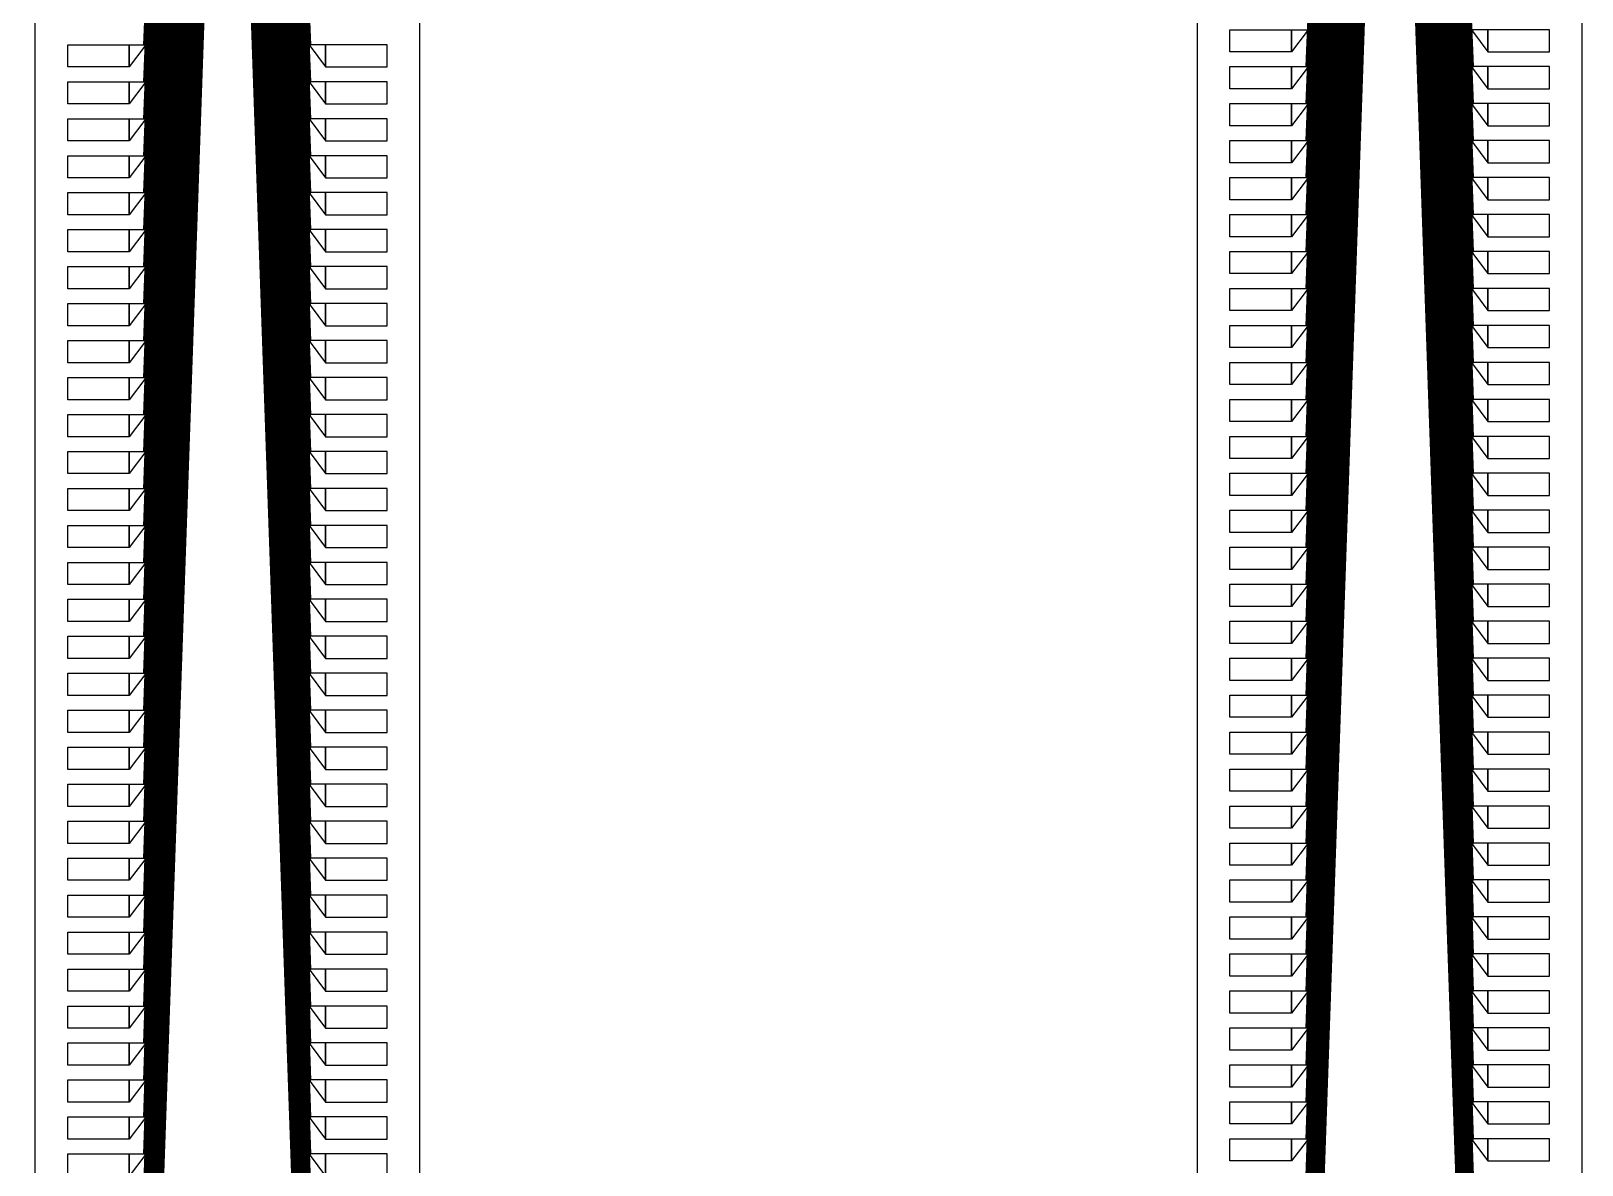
# Model space of a CAD drawing. Header units: inches. Extents: x 106592 to 209533, y 57057 to 74911.
# Drawn here: x 151738 to 156002, y 58702 to 61818 of the extents above; entities that cross this region are included whole.
import ezdxf

# ---------------------------------------------------------------- set-up
doc = ezdxf.new("R2010")
doc.units = ezdxf.units.IN
doc.header["$MEASUREMENT"] = 0
for name, color, linetype in [('metal', 221, 'Continuous'), ('nitride window', 40, 'Continuous'), ('profile', 140, 'Continuous')]:
    doc.layers.add(name, color=color, linetype=linetype)

msp = doc.modelspace()

# ---------------------------------------------------------------- linework, layer by layer
at = {"layer": 'metal'}
for points in [[(155336.8, 63841.8), (155338.4, 63841.8), (155246, 61618.4), (155243.9, 61618.4)], [(155246, 61720), (155243.9, 61720), (155333.6, 63841.8), (155335.2, 63841.8)], [(155340, 63841.8), (155341.6, 63841.8), (155246, 61516.8), (155243.9, 61516.8)], [(155343.2, 63841.8), (155344.8, 63841.8), (155246, 61415.2), (155243.9, 61415.2)], [(155368.8, 63841.8), (155370.4, 63841.8), (155246, 60602.4), (155243.9, 60602.4)], [(155365.6, 63841.8), (155367.2, 63841.8), (155246, 60704), (155243.9, 60704)], [(155346.4, 63841.8), (155348, 63841.8), (155246, 61313.6), (155243.9, 61313.6)], [(155246, 61212), (155243.9, 61212), (155349.6, 63841.8), (155351.2, 63841.8)], [(155246, 61110.4), (155243.9, 61110.4), (155352.8, 63841.8), (155354.4, 63841.8)], [(155356, 63841.8), (155357.6, 63841.8), (155246, 61008.8), (155243.9, 61008.8)], [(155246, 60907.2), (155243.9, 60907.2), (155359.2, 63841.8), (155360.8, 63841.8)], [(155362.4, 63841.8), (155364, 63841.8), (155246, 60805.6), (155243.9, 60805.6)], [(155439.2, 63841.8), (155440.8, 63841.8), (155246, 58367.1), (155243.9, 58367.1)], [(155246, 58468.7), (155243.9, 58468.7), (155436, 63841.8), (155437.6, 63841.8)], [(155432.8, 63841.8), (155434.4, 63841.8), (155246, 58570.3), (155243.9, 58570.3)], [(155246, 58671.9), (155243.9, 58671.9), (155429.6, 63841.8), (155431.2, 63841.8)], [(155246, 58773.5), (155243.9, 58773.5), (155426.4, 63841.8), (155428, 63841.8)], [(155423.2, 63841.8), (155424.8, 63841.8), (155246, 58875.1), (155243.9, 58875.1)], [(155442.4, 63841.8), (155444, 63841.8), (155246, 58265.5), (155243.9, 58265.5)], [(155445.6, 63841.8), (155447.2, 63841.8), (155246, 58163.9), (155243.9, 58163.9)], [(155471.2, 63841.8), (155472.8, 63841.8), (155246, 57351.1), (155243.9, 57351.1)], [(155468, 63841.8), (155469.6, 63841.8), (155246, 57452.7), (155243.9, 57452.7)], [(155448.8, 63841.8), (155450.4, 63841.8), (155246, 58062.3), (155243.9, 58062.3)], [(155246, 57960.7), (155243.9, 57960.7), (155452, 63841.8), (155453.6, 63841.8)], [(155246, 57859.1), (155243.9, 57859.1), (155455.2, 63841.8), (155456.8, 63841.8)], [(155458.4, 63841.8), (155460, 63841.8), (155246, 57757.5), (155243.9, 57757.5)], [(155246, 57655.9), (155243.9, 57655.9), (155461.6, 63841.8), (155463.2, 63841.8)], [(155464.8, 63841.8), (155466.4, 63841.8), (155246, 57554.3), (155243.9, 57554.3)], [(155413.6, 63841.8), (155415.2, 63841.8), (155246, 59179.9), (155243.9, 59179.9)], [(155246, 59281.5), (155243.9, 59281.5), (155410.4, 63841.8), (155412, 63841.8)], [(155407.2, 63841.8), (155408.8, 63841.8), (155246, 59383.2), (155243.9, 59383.2)], [(155246, 59484.8), (155243.9, 59484.8), (155404, 63841.8), (155405.6, 63841.8)], [(155246, 59586.4), (155243.9, 59586.4), (155400.8, 63841.8), (155402.4, 63841.8)], [(155397.6, 63841.8), (155399.2, 63841.8), (155246, 59688), (155243.9, 59688)], [(155416.8, 63841.8), (155418.4, 63841.8), (155246, 59078.3), (155243.9, 59078.3)], [(155420, 63841.8), (155421.6, 63841.8), (155246, 58976.7), (155243.9, 58976.7)], [(155394.4, 63841.8), (155396, 63841.8), (155246, 59789.6), (155243.9, 59789.6)], [(155391.2, 63841.8), (155392.8, 63841.8), (155246, 59891.2), (155243.9, 59891.2)], [(155372, 63841.8), (155373.6, 63841.8), (155246, 60500.8), (155243.9, 60500.8)], [(155246, 60399.2), (155243.9, 60399.2), (155375.2, 63841.8), (155376.8, 63841.8)], [(155246, 60297.6), (155243.9, 60297.6), (155378.4, 63841.8), (155380, 63841.8)], [(155381.6, 63841.8), (155383.2, 63841.8), (155246, 60196), (155243.9, 60196)], [(155246, 60094.4), (155243.9, 60094.4), (155384.8, 63841.8), (155386.4, 63841.8)], [(155388, 63841.8), (155389.6, 63841.8), (155246, 59992.8), (155243.9, 59992.8)], [(155476, 63841.8), (155474.4, 63841.8), (155701.1, 57351.1), (155703.2, 57351.1)], [(155479.2, 63841.8), (155477.6, 63841.8), (155701.1, 57452.7), (155703.2, 57452.7)], [(155482.4, 63841.8), (155480.8, 63841.8), (155701.1, 57554.3), (155703.2, 57554.3)], [(155701.1, 57655.9), (155703.2, 57655.9), (155485.6, 63841.8), (155484, 63841.8)], [(155488.8, 63841.8), (155487.2, 63841.8), (155701.1, 57757.5), (155703.2, 57757.5)], [(155701.1, 57859.1), (155703.2, 57859.1), (155492, 63841.8), (155490.4, 63841.8)], [(155701.1, 57960.7), (155703.2, 57960.7), (155495.2, 63841.8), (155493.6, 63841.8)], [(155498.4, 63841.8), (155496.8, 63841.8), (155701.1, 58062.3), (155703.2, 58062.3)], [(155501.6, 63841.8), (155500, 63841.8), (155701.1, 58163.9), (155703.2, 58163.9)], [(155504.8, 63841.8), (155503.2, 63841.8), (155701.1, 58265.5), (155703.2, 58265.5)], [(155508, 63841.8), (155506.4, 63841.8), (155701.1, 58367.1), (155703.2, 58367.1)], [(155701.1, 58468.7), (155703.2, 58468.7), (155511.2, 63841.8), (155509.6, 63841.8)], [(155514.4, 63841.8), (155512.8, 63841.8), (155701.1, 58570.3), (155703.2, 58570.3)], [(155701.1, 58671.9), (155703.2, 58671.9), (155517.6, 63841.8), (155516, 63841.8)], [(155701.1, 58773.5), (155703.2, 58773.5), (155520.8, 63841.8), (155519.2, 63841.8)], [(155524, 63841.8), (155522.4, 63841.8), (155701.1, 58875.1), (155703.2, 58875.1)], [(155527.2, 63841.8), (155525.6, 63841.8), (155701.1, 58976.7), (155703.2, 58976.7)], [(155530.4, 63841.8), (155528.8, 63841.8), (155701.1, 59078.3), (155703.2, 59078.3)], [(155533.6, 63841.8), (155532, 63841.8), (155701.1, 59179.9), (155703.2, 59179.9)], [(155701.1, 59281.5), (155703.2, 59281.5), (155536.8, 63841.8), (155535.2, 63841.8)], [(155540, 63841.8), (155538.4, 63841.8), (155701.1, 59383.2), (155703.2, 59383.2)], [(155701.1, 59484.8), (155703.2, 59484.8), (155543.2, 63841.8), (155541.6, 63841.8)], [(155701.1, 59586.4), (155703.2, 59586.4), (155546.4, 63841.8), (155544.8, 63841.8)], [(155549.6, 63841.8), (155548, 63841.8), (155701.1, 59688), (155703.2, 59688)], [(155552.8, 63841.8), (155551.2, 63841.8), (155701.1, 59789.6), (155703.2, 59789.6)], [(155556, 63841.8), (155554.4, 63841.8), (155701.1, 59891.2), (155703.2, 59891.2)], [(155559.2, 63841.8), (155557.6, 63841.8), (155701.1, 59992.8), (155703.2, 59992.8)], [(155701.1, 60094.4), (155703.2, 60094.4), (155562.4, 63841.8), (155560.8, 63841.8)], [(155565.6, 63841.8), (155564, 63841.8), (155701.1, 60196), (155703.2, 60196)], [(155701.1, 60297.6), (155703.2, 60297.6), (155568.8, 63841.8), (155567.2, 63841.8)], [(155701.1, 60399.2), (155703.2, 60399.2), (155572, 63841.8), (155570.4, 63841.8)], [(155575.2, 63841.8), (155573.6, 63841.8), (155701.1, 60500.8), (155703.2, 60500.8)], [(155578.4, 63841.8), (155576.8, 63841.8), (155701.1, 60602.4), (155703.2, 60602.4)], [(155581.6, 63841.8), (155580, 63841.8), (155701.1, 60704), (155703.2, 60704)], [(155584.8, 63841.8), (155583.2, 63841.8), (155701.1, 60805.6), (155703.2, 60805.6)], [(155701.1, 60907.2), (155703.2, 60907.2), (155588, 63841.8), (155586.4, 63841.8)], [(155591.2, 63841.8), (155589.6, 63841.8), (155701.1, 61008.8), (155703.2, 61008.8)], [(155701.1, 61110.4), (155703.2, 61110.4), (155594.4, 63841.8), (155592.8, 63841.8)], [(155701.1, 61212), (155703.2, 61212), (155597.6, 63841.8), (155596, 63841.8)], [(155600.8, 63841.8), (155599.2, 63841.8), (155701.1, 61313.6), (155703.2, 61313.6)], [(155604, 63841.8), (155602.4, 63841.8), (155701.1, 61415.2), (155703.2, 61415.2)], [(155607.2, 63841.8), (155605.6, 63841.8), (155701.1, 61516.8), (155703.2, 61516.8)], [(155610.4, 63841.8), (155608.8, 63841.8), (155701.1, 61618.4), (155703.2, 61618.4)], [(155701.1, 61720), (155703.2, 61720), (155613.6, 63841.8), (155612, 63841.8)], [(152141.7, 63698.7), (152143.3, 63698.7), (152050.9, 61475.3), (152048.8, 61475.3)], [(152050.9, 61576.9), (152048.8, 61576.9), (152138.5, 63698.7), (152140.1, 63698.7)], [(152135.3, 63698.7), (152136.9, 63698.7), (152050.9, 61678.5), (152048.8, 61678.5)], [(152050.9, 61780.1), (152048.8, 61780.1), (152132.1, 63698.7), (152133.7, 63698.7)], [(152144.9, 63698.7), (152146.5, 63698.7), (152050.9, 61373.7), (152048.8, 61373.7)], [(152148.1, 63698.7), (152149.7, 63698.7), (152050.9, 61272.1), (152048.8, 61272.1)], [(152173.7, 63698.7), (152175.3, 63698.7), (152050.9, 60459.3), (152048.8, 60459.3)], [(152170.5, 63698.7), (152172.1, 63698.7), (152050.9, 60560.9), (152048.8, 60560.9)], [(152151.3, 63698.7), (152152.9, 63698.7), (152050.9, 61170.5), (152048.8, 61170.5)], [(152050.9, 61068.9), (152048.8, 61068.9), (152154.5, 63698.7), (152156.1, 63698.7)], [(152050.9, 60967.3), (152048.8, 60967.3), (152157.7, 63698.7), (152159.3, 63698.7)], [(152160.9, 63698.7), (152162.5, 63698.7), (152050.9, 60865.7), (152048.8, 60865.7)], [(152050.9, 60764.1), (152048.8, 60764.1), (152164.1, 63698.7), (152165.7, 63698.7)], [(152167.3, 63698.7), (152168.9, 63698.7), (152050.9, 60662.5), (152048.8, 60662.5)], [(152244.1, 63698.7), (152245.7, 63698.7), (152050.9, 58224), (152048.8, 58224)], [(152050.9, 58325.6), (152048.8, 58325.6), (152240.9, 63698.7), (152242.5, 63698.7)], [(152237.7, 63698.7), (152239.3, 63698.7), (152050.9, 58427.2), (152048.8, 58427.2)], [(152050.9, 58528.8), (152048.8, 58528.8), (152234.5, 63698.7), (152236.1, 63698.7)], [(152050.9, 58630.4), (152048.8, 58630.4), (152231.3, 63698.7), (152232.9, 63698.7)], [(152228.1, 63698.7), (152229.7, 63698.7), (152050.9, 58732), (152048.8, 58732)], [(152247.3, 63698.7), (152248.9, 63698.7), (152050.9, 58122.4), (152048.8, 58122.4)], [(152250.5, 63698.7), (152252.1, 63698.7), (152050.9, 58020.8), (152048.8, 58020.8)], [(152276.1, 63698.7), (152277.7, 63698.7), (152050.9, 57207.9), (152048.8, 57207.9)], [(152272.9, 63698.7), (152274.5, 63698.7), (152050.9, 57309.6), (152048.8, 57309.6)], [(152253.7, 63698.7), (152255.3, 63698.7), (152050.9, 57919.2), (152048.8, 57919.2)], [(152050.9, 57817.6), (152048.8, 57817.6), (152256.9, 63698.7), (152258.5, 63698.7)], [(152050.9, 57716), (152048.8, 57716), (152260.1, 63698.7), (152261.7, 63698.7)], [(152263.3, 63698.7), (152264.9, 63698.7), (152050.9, 57614.4), (152048.8, 57614.4)], [(152050.9, 57512.8), (152048.8, 57512.8), (152266.5, 63698.7), (152268.1, 63698.7)], [(152269.7, 63698.7), (152271.3, 63698.7), (152050.9, 57411.2), (152048.8, 57411.2)], [(152218.5, 63698.7), (152220.1, 63698.7), (152050.9, 59036.8), (152048.8, 59036.8)], [(152050.9, 59138.4), (152048.8, 59138.4), (152215.3, 63698.7), (152216.9, 63698.7)], [(152212.1, 63698.7), (152213.7, 63698.7), (152050.9, 59240), (152048.8, 59240)], [(152050.9, 59341.6), (152048.8, 59341.6), (152208.9, 63698.7), (152210.5, 63698.7)], [(152050.9, 59443.2), (152048.8, 59443.2), (152205.7, 63698.7), (152207.3, 63698.7)], [(152202.5, 63698.7), (152204.1, 63698.7), (152050.9, 59544.8), (152048.8, 59544.8)], [(152221.7, 63698.7), (152223.3, 63698.7), (152050.9, 58935.2), (152048.8, 58935.2)], [(152224.9, 63698.7), (152226.5, 63698.7), (152050.9, 58833.6), (152048.8, 58833.6)], [(152199.3, 63698.7), (152200.9, 63698.7), (152050.9, 59646.4), (152048.8, 59646.4)], [(152196.1, 63698.7), (152197.7, 63698.7), (152050.9, 59748), (152048.8, 59748)], [(152176.9, 63698.7), (152178.5, 63698.7), (152050.9, 60357.7), (152048.8, 60357.7)], [(152050.9, 60256.1), (152048.8, 60256.1), (152180.1, 63698.7), (152181.7, 63698.7)], [(152050.9, 60154.5), (152048.8, 60154.5), (152183.3, 63698.7), (152184.9, 63698.7)], [(152186.5, 63698.7), (152188.1, 63698.7), (152050.9, 60052.9), (152048.8, 60052.9)], [(152050.9, 59951.3), (152048.8, 59951.3), (152189.7, 63698.7), (152191.3, 63698.7)], [(152192.9, 63698.7), (152194.5, 63698.7), (152050.9, 59849.7), (152048.8, 59849.7)], [(152280.9, 63698.7), (152279.3, 63698.7), (152506, 57207.9), (152508.1, 57207.9)], [(152284.1, 63698.7), (152282.5, 63698.7), (152506, 57309.6), (152508.1, 57309.6)], [(152287.3, 63698.7), (152285.7, 63698.7), (152506, 57411.2), (152508.1, 57411.2)], [(152506, 57512.8), (152508.1, 57512.8), (152290.5, 63698.7), (152288.9, 63698.7)], [(152293.7, 63698.7), (152292.1, 63698.7), (152506, 57614.4), (152508.1, 57614.4)], [(152506, 57716), (152508.1, 57716), (152296.9, 63698.7), (152295.3, 63698.7)], [(152506, 57817.6), (152508.1, 57817.6), (152300.1, 63698.7), (152298.5, 63698.7)], [(152303.3, 63698.7), (152301.7, 63698.7), (152506, 57919.2), (152508.1, 57919.2)], [(152306.5, 63698.7), (152304.9, 63698.7), (152506, 58020.8), (152508.1, 58020.8)], [(152309.7, 63698.7), (152308.1, 63698.7), (152506, 58122.4), (152508.1, 58122.4)], [(152312.9, 63698.7), (152311.3, 63698.7), (152506, 58224), (152508.1, 58224)], [(152506, 58325.6), (152508.1, 58325.6), (152316.1, 63698.7), (152314.5, 63698.7)], [(152319.3, 63698.7), (152317.7, 63698.7), (152506, 58427.2), (152508.1, 58427.2)], [(152506, 58528.8), (152508.1, 58528.8), (152322.5, 63698.7), (152320.9, 63698.7)], [(152506, 58630.4), (152508.1, 58630.4), (152325.7, 63698.7), (152324.1, 63698.7)], [(152328.9, 63698.7), (152327.3, 63698.7), (152506, 58732), (152508.1, 58732)], [(152332.1, 63698.7), (152330.5, 63698.7), (152506, 58833.6), (152508.1, 58833.6)], [(152335.3, 63698.7), (152333.7, 63698.7), (152506, 58935.2), (152508.1, 58935.2)], [(152338.5, 63698.7), (152336.9, 63698.7), (152506, 59036.8), (152508.1, 59036.8)], [(152506, 59138.4), (152508.1, 59138.4), (152341.7, 63698.7), (152340.1, 63698.7)], [(152344.9, 63698.7), (152343.3, 63698.7), (152506, 59240), (152508.1, 59240)], [(152506, 59341.6), (152508.1, 59341.6), (152348.1, 63698.7), (152346.5, 63698.7)], [(152506, 59443.2), (152508.1, 59443.2), (152351.3, 63698.7), (152349.7, 63698.7)], [(152354.5, 63698.7), (152352.9, 63698.7), (152506, 59544.8), (152508.1, 59544.8)], [(152357.7, 63698.7), (152356.1, 63698.7), (152506, 59646.4), (152508.1, 59646.4)], [(152360.9, 63698.7), (152359.3, 63698.7), (152506, 59748), (152508.1, 59748)], [(152364.1, 63698.7), (152362.5, 63698.7), (152506, 59849.7), (152508.1, 59849.7)], [(152506, 59951.3), (152508.1, 59951.3), (152367.3, 63698.7), (152365.7, 63698.7)], [(152370.5, 63698.7), (152368.9, 63698.7), (152506, 60052.9), (152508.1, 60052.9)], [(152506, 60154.5), (152508.1, 60154.5), (152373.7, 63698.7), (152372.1, 63698.7)], [(152506, 60256.1), (152508.1, 60256.1), (152376.9, 63698.7), (152375.3, 63698.7)], [(152380.1, 63698.7), (152378.5, 63698.7), (152506, 60357.7), (152508.1, 60357.7)], [(152383.3, 63698.7), (152381.7, 63698.7), (152506, 60459.3), (152508.1, 60459.3)], [(152386.5, 63698.7), (152384.9, 63698.7), (152506, 60560.9), (152508.1, 60560.9)], [(152389.7, 63698.7), (152388.1, 63698.7), (152506, 60662.5), (152508.1, 60662.5)], [(152506, 60764.1), (152508.1, 60764.1), (152392.9, 63698.7), (152391.3, 63698.7)], [(152396.1, 63698.7), (152394.5, 63698.7), (152506, 60865.7), (152508.1, 60865.7)], [(152506, 60967.3), (152508.1, 60967.3), (152399.3, 63698.7), (152397.7, 63698.7)], [(152506, 61068.9), (152508.1, 61068.9), (152402.5, 63698.7), (152400.9, 63698.7)], [(152405.7, 63698.7), (152404.1, 63698.7), (152506, 61170.5), (152508.1, 61170.5)], [(152408.9, 63698.7), (152407.3, 63698.7), (152506, 61272.1), (152508.1, 61272.1)], [(152412.1, 63698.7), (152410.5, 63698.7), (152506, 61373.7), (152508.1, 61373.7)], [(152415.3, 63698.7), (152413.7, 63698.7), (152506, 61475.3), (152508.1, 61475.3)], [(152506, 61576.9), (152508.1, 61576.9), (152418.5, 63698.7), (152416.9, 63698.7)], [(152421.7, 63698.7), (152420.1, 63698.7), (152506, 61678.5), (152508.1, 61678.5)], [(152506, 61780.1), (152508.1, 61780.1), (152424.9, 63698.7), (152423.3, 63698.7)], [(155034.3, 61821.6), (155203.7, 61821.6), (155203.7, 61760.7), (155034.3, 61760.7)], [(155203.7, 61760.7), (155203.7, 61821.6), (155246, 61821.6), (155246, 61817.4), (155203.7, 61760.7)], [(155743.4, 61760.7), (155743.4, 61821.6), (155701.1, 61821.6), (155701.1, 61817.4), (155743.4, 61760.7)], [(155912.8, 61821.6), (155743.4, 61821.6), (155743.4, 61760.7), (155912.8, 61760.7)], [(151839.3, 61780.1), (152008.6, 61780.1), (152008.6, 61719.2), (151839.3, 61719.2)], [(152008.6, 61719.2), (152008.6, 61780.1), (152050.9, 61780.1), (152050.9, 61775.9), (152008.6, 61719.2)], [(152548.4, 61719.2), (152548.4, 61780.1), (152506, 61780.1), (152506, 61775.9), (152548.4, 61719.2)], [(152717.7, 61780.1), (152548.4, 61780.1), (152548.4, 61719.2), (152717.7, 61719.2)], [(155034.3, 61720), (155203.7, 61720), (155203.7, 61659.1), (155034.3, 61659.1)], [(155203.7, 61659.1), (155203.7, 61720), (155246, 61720), (155246, 61715.8), (155203.7, 61659.1)], [(155743.4, 61659.1), (155743.4, 61720), (155701.1, 61720), (155701.1, 61715.8), (155743.4, 61659.1)], [(155912.8, 61720), (155743.4, 61720), (155743.4, 61659.1), (155912.8, 61659.1)], [(151839.3, 61678.5), (152008.6, 61678.5), (152008.6, 61617.6), (151839.3, 61617.6)], [(152008.6, 61617.6), (152008.6, 61678.5), (152050.9, 61678.5), (152050.9, 61674.3), (152008.6, 61617.6)], [(152548.4, 61617.6), (152548.4, 61678.5), (152506, 61678.5), (152506, 61674.3), (152548.4, 61617.6)], [(152717.7, 61678.5), (152548.4, 61678.5), (152548.4, 61617.6), (152717.7, 61617.6)], [(155034.3, 61618.4), (155203.7, 61618.4), (155203.7, 61557.5), (155034.3, 61557.5)], [(155203.7, 61557.5), (155203.7, 61618.4), (155246, 61618.4), (155246, 61614.2), (155203.7, 61557.5)], [(155743.4, 61557.5), (155743.4, 61618.4), (155701.1, 61618.4), (155701.1, 61614.2), (155743.4, 61557.5)], [(155912.8, 61618.4), (155743.4, 61618.4), (155743.4, 61557.5), (155912.8, 61557.5)], [(151839.3, 61576.9), (152008.6, 61576.9), (152008.6, 61516), (151839.3, 61516)], [(152008.6, 61516), (152008.6, 61576.9), (152050.9, 61576.9), (152050.9, 61572.7), (152008.6, 61516)], [(152548.4, 61516), (152548.4, 61576.9), (152506, 61576.9), (152506, 61572.7), (152548.4, 61516)], [(152717.7, 61576.9), (152548.4, 61576.9), (152548.4, 61516), (152717.7, 61516)], [(155034.3, 61516.8), (155203.7, 61516.8), (155203.7, 61455.9), (155034.3, 61455.9)], [(155203.7, 61455.9), (155203.7, 61516.8), (155246, 61516.8), (155246, 61512.6), (155203.7, 61455.9)], [(155743.4, 61455.9), (155743.4, 61516.8), (155701.1, 61516.8), (155701.1, 61512.6), (155743.4, 61455.9)], [(155912.8, 61516.8), (155743.4, 61516.8), (155743.4, 61455.9), (155912.8, 61455.9)], [(151839.3, 61475.3), (152008.6, 61475.3), (152008.6, 61414.4), (151839.3, 61414.4)], [(152008.6, 61414.4), (152008.6, 61475.3), (152050.9, 61475.3), (152050.9, 61471.1), (152008.6, 61414.4)], [(152548.4, 61414.4), (152548.4, 61475.3), (152506, 61475.3), (152506, 61471.1), (152548.4, 61414.4)], [(152717.7, 61475.3), (152548.4, 61475.3), (152548.4, 61414.4), (152717.7, 61414.4)], [(155034.3, 61415.2), (155203.7, 61415.2), (155203.7, 61354.3), (155034.3, 61354.3)], [(155203.7, 61354.3), (155203.7, 61415.2), (155246, 61415.2), (155246, 61411), (155203.7, 61354.3)], [(155743.4, 61354.3), (155743.4, 61415.2), (155701.1, 61415.2), (155701.1, 61411), (155743.4, 61354.3)], [(155912.8, 61415.2), (155743.4, 61415.2), (155743.4, 61354.3), (155912.8, 61354.3)], [(151839.3, 61373.7), (152008.6, 61373.7), (152008.6, 61312.8), (151839.3, 61312.8)], [(152008.6, 61312.8), (152008.6, 61373.7), (152050.9, 61373.7), (152050.9, 61369.5), (152008.6, 61312.8)], [(152548.4, 61312.8), (152548.4, 61373.7), (152506, 61373.7), (152506, 61369.5), (152548.4, 61312.8)], [(152717.7, 61373.7), (152548.4, 61373.7), (152548.4, 61312.8), (152717.7, 61312.8)], [(155034.3, 61313.6), (155203.7, 61313.6), (155203.7, 61252.7), (155034.3, 61252.7)], [(155203.7, 61252.7), (155203.7, 61313.6), (155246, 61313.6), (155246, 61309.4), (155203.7, 61252.7)], [(155743.4, 61252.7), (155743.4, 61313.6), (155701.1, 61313.6), (155701.1, 61309.4), (155743.4, 61252.7)], [(155912.8, 61313.6), (155743.4, 61313.6), (155743.4, 61252.7), (155912.8, 61252.7)], [(151839.3, 61272.1), (152008.6, 61272.1), (152008.6, 61211.1), (151839.3, 61211.1)], [(152008.6, 61211.1), (152008.6, 61272.1), (152050.9, 61272.1), (152050.9, 61267.9), (152008.6, 61211.1)], [(152548.4, 61211.1), (152548.4, 61272.1), (152506, 61272.1), (152506, 61267.9), (152548.4, 61211.1)], [(152717.7, 61272.1), (152548.4, 61272.1), (152548.4, 61211.1), (152717.7, 61211.1)], [(155034.3, 61212), (155203.7, 61212), (155203.7, 61151.1), (155034.3, 61151.1)], [(155203.7, 61151.1), (155203.7, 61212), (155246, 61212), (155246, 61207.8), (155203.7, 61151.1)], [(155743.4, 61151.1), (155743.4, 61212), (155701.1, 61212), (155701.1, 61207.8), (155743.4, 61151.1)], [(155912.8, 61212), (155743.4, 61212), (155743.4, 61151.1), (155912.8, 61151.1)], [(151839.3, 61170.5), (152008.6, 61170.5), (152008.6, 61109.5), (151839.3, 61109.5)], [(152008.6, 61109.5), (152008.6, 61170.5), (152050.9, 61170.5), (152050.9, 61166.3), (152008.6, 61109.5)], [(152548.4, 61109.5), (152548.4, 61170.5), (152506, 61170.5), (152506, 61166.3), (152548.4, 61109.5)], [(152717.7, 61170.5), (152548.4, 61170.5), (152548.4, 61109.5), (152717.7, 61109.5)], [(155034.3, 61110.4), (155203.7, 61110.4), (155203.7, 61049.5), (155034.3, 61049.5)], [(155203.7, 61049.5), (155203.7, 61110.4), (155246, 61110.4), (155246, 61106.2), (155203.7, 61049.5)], [(155743.4, 61049.5), (155743.4, 61110.4), (155701.1, 61110.4), (155701.1, 61106.2), (155743.4, 61049.5)], [(155912.8, 61110.4), (155743.4, 61110.4), (155743.4, 61049.5), (155912.8, 61049.5)], [(151839.3, 61068.9), (152008.6, 61068.9), (152008.6, 61007.9), (151839.3, 61007.9)], [(152008.6, 61007.9), (152008.6, 61068.9), (152050.9, 61068.9), (152050.9, 61064.7), (152008.6, 61007.9)], [(152548.4, 61007.9), (152548.4, 61068.9), (152506, 61068.9), (152506, 61064.7), (152548.4, 61007.9)], [(152717.7, 61068.9), (152548.4, 61068.9), (152548.4, 61007.9), (152717.7, 61007.9)], [(155034.3, 61008.8), (155203.7, 61008.8), (155203.7, 60947.9), (155034.3, 60947.9)], [(155203.7, 60947.9), (155203.7, 61008.8), (155246, 61008.8), (155246, 61004.6), (155203.7, 60947.9)], [(155743.4, 60947.9), (155743.4, 61008.8), (155701.1, 61008.8), (155701.1, 61004.6), (155743.4, 60947.9)], [(155912.8, 61008.8), (155743.4, 61008.8), (155743.4, 60947.9), (155912.8, 60947.9)], [(151839.3, 60967.3), (152008.6, 60967.3), (152008.6, 60906.3), (151839.3, 60906.3)], [(152008.6, 60906.3), (152008.6, 60967.3), (152050.9, 60967.3), (152050.9, 60963.1), (152008.6, 60906.3)], [(152548.4, 60906.3), (152548.4, 60967.3), (152506, 60967.3), (152506, 60963.1), (152548.4, 60906.3)], [(152717.7, 60967.3), (152548.4, 60967.3), (152548.4, 60906.3), (152717.7, 60906.3)], [(155034.3, 60907.2), (155203.7, 60907.2), (155203.7, 60846.2), (155034.3, 60846.2)], [(155203.7, 60846.2), (155203.7, 60907.2), (155246, 60907.2), (155246, 60903), (155203.7, 60846.2)], [(155743.4, 60846.2), (155743.4, 60907.2), (155701.1, 60907.2), (155701.1, 60903), (155743.4, 60846.2)], [(155912.8, 60907.2), (155743.4, 60907.2), (155743.4, 60846.2), (155912.8, 60846.2)], [(151839.3, 60865.7), (152008.6, 60865.7), (152008.6, 60804.7), (151839.3, 60804.7)], [(152008.6, 60804.7), (152008.6, 60865.7), (152050.9, 60865.7), (152050.9, 60861.5), (152008.6, 60804.7)], [(152548.4, 60804.7), (152548.4, 60865.7), (152506, 60865.7), (152506, 60861.5), (152548.4, 60804.7)], [(152717.7, 60865.7), (152548.4, 60865.7), (152548.4, 60804.7), (152717.7, 60804.7)], [(155034.3, 60805.6), (155203.7, 60805.6), (155203.7, 60744.6), (155034.3, 60744.6)], [(155203.7, 60744.6), (155203.7, 60805.6), (155246, 60805.6), (155246, 60801.4), (155203.7, 60744.6)], [(155743.4, 60744.6), (155743.4, 60805.6), (155701.1, 60805.6), (155701.1, 60801.4), (155743.4, 60744.6)], [(155912.8, 60805.6), (155743.4, 60805.6), (155743.4, 60744.6), (155912.8, 60744.6)], [(151839.3, 60764.1), (152008.6, 60764.1), (152008.6, 60703.1), (151839.3, 60703.1)], [(152008.6, 60703.1), (152008.6, 60764.1), (152050.9, 60764.1), (152050.9, 60759.9), (152008.6, 60703.1)], [(152548.4, 60703.1), (152548.4, 60764.1), (152506, 60764.1), (152506, 60759.9), (152548.4, 60703.1)], [(152717.7, 60764.1), (152548.4, 60764.1), (152548.4, 60703.1), (152717.7, 60703.1)], [(155034.3, 60704), (155203.7, 60704), (155203.7, 60643), (155034.3, 60643)], [(155203.7, 60643), (155203.7, 60704), (155246, 60704), (155246, 60699.8), (155203.7, 60643)], [(155743.4, 60643), (155743.4, 60704), (155701.1, 60704), (155701.1, 60699.8), (155743.4, 60643)], [(155912.8, 60704), (155743.4, 60704), (155743.4, 60643), (155912.8, 60643)], [(151839.3, 60662.5), (152008.6, 60662.5), (152008.6, 60601.5), (151839.3, 60601.5)], [(152008.6, 60601.5), (152008.6, 60662.5), (152050.9, 60662.5), (152050.9, 60658.3), (152008.6, 60601.5)], [(152548.4, 60601.5), (152548.4, 60662.5), (152506, 60662.5), (152506, 60658.3), (152548.4, 60601.5)], [(152717.7, 60662.5), (152548.4, 60662.5), (152548.4, 60601.5), (152717.7, 60601.5)], [(155034.3, 60602.4), (155203.7, 60602.4), (155203.7, 60541.4), (155034.3, 60541.4)], [(155203.7, 60541.4), (155203.7, 60602.4), (155246, 60602.4), (155246, 60598.2), (155203.7, 60541.4)], [(155743.4, 60541.4), (155743.4, 60602.4), (155701.1, 60602.4), (155701.1, 60598.2), (155743.4, 60541.4)], [(155912.8, 60602.4), (155743.4, 60602.4), (155743.4, 60541.4), (155912.8, 60541.4)], [(151839.3, 60560.9), (152008.6, 60560.9), (152008.6, 60499.9), (151839.3, 60499.9)], [(152008.6, 60499.9), (152008.6, 60560.9), (152050.9, 60560.9), (152050.9, 60556.6), (152008.6, 60499.9)], [(152548.4, 60499.9), (152548.4, 60560.9), (152506, 60560.9), (152506, 60556.6), (152548.4, 60499.9)], [(152717.7, 60560.9), (152548.4, 60560.9), (152548.4, 60499.9), (152717.7, 60499.9)], [(155034.3, 60500.8), (155203.7, 60500.8), (155203.7, 60439.8), (155034.3, 60439.8)], [(155203.7, 60439.8), (155203.7, 60500.8), (155246, 60500.8), (155246, 60496.6), (155203.7, 60439.8)], [(155743.4, 60439.8), (155743.4, 60500.8), (155701.1, 60500.8), (155701.1, 60496.6), (155743.4, 60439.8)], [(155912.8, 60500.8), (155743.4, 60500.8), (155743.4, 60439.8), (155912.8, 60439.8)], [(151839.3, 60459.3), (152008.6, 60459.3), (152008.6, 60398.3), (151839.3, 60398.3)], [(152008.6, 60398.3), (152008.6, 60459.3), (152050.9, 60459.3), (152050.9, 60455), (152008.6, 60398.3)], [(152548.4, 60398.3), (152548.4, 60459.3), (152506, 60459.3), (152506, 60455), (152548.4, 60398.3)], [(152717.7, 60459.3), (152548.4, 60459.3), (152548.4, 60398.3), (152717.7, 60398.3)], [(155034.3, 60399.2), (155203.7, 60399.2), (155203.7, 60338.2), (155034.3, 60338.2)], [(155203.7, 60338.2), (155203.7, 60399.2), (155246, 60399.2), (155246, 60395), (155203.7, 60338.2)], [(155743.4, 60338.2), (155743.4, 60399.2), (155701.1, 60399.2), (155701.1, 60395), (155743.4, 60338.2)], [(155912.8, 60399.2), (155743.4, 60399.2), (155743.4, 60338.2), (155912.8, 60338.2)], [(151839.3, 60357.7), (152008.6, 60357.7), (152008.6, 60296.7), (151839.3, 60296.7)], [(152008.6, 60296.7), (152008.6, 60357.7), (152050.9, 60357.7), (152050.9, 60353.4), (152008.6, 60296.7)], [(152548.4, 60296.7), (152548.4, 60357.7), (152506, 60357.7), (152506, 60353.4), (152548.4, 60296.7)], [(152717.7, 60357.7), (152548.4, 60357.7), (152548.4, 60296.7), (152717.7, 60296.7)], [(155034.3, 60297.6), (155203.7, 60297.6), (155203.7, 60236.6), (155034.3, 60236.6)], [(155203.7, 60236.6), (155203.7, 60297.6), (155246, 60297.6), (155246, 60293.4), (155203.7, 60236.6)], [(155743.4, 60236.6), (155743.4, 60297.6), (155701.1, 60297.6), (155701.1, 60293.4), (155743.4, 60236.6)], [(155912.8, 60297.6), (155743.4, 60297.6), (155743.4, 60236.6), (155912.8, 60236.6)], [(151839.3, 60256.1), (152008.6, 60256.1), (152008.6, 60195.1), (151839.3, 60195.1)], [(152008.6, 60195.1), (152008.6, 60256.1), (152050.9, 60256.1), (152050.9, 60251.8), (152008.6, 60195.1)], [(152548.4, 60195.1), (152548.4, 60256.1), (152506, 60256.1), (152506, 60251.8), (152548.4, 60195.1)], [(152717.7, 60256.1), (152548.4, 60256.1), (152548.4, 60195.1), (152717.7, 60195.1)], [(155034.3, 60196), (155203.7, 60196), (155203.7, 60135), (155034.3, 60135)], [(155203.7, 60135), (155203.7, 60196), (155246, 60196), (155246, 60191.7), (155203.7, 60135)], [(155743.4, 60135), (155743.4, 60196), (155701.1, 60196), (155701.1, 60191.7), (155743.4, 60135)], [(155912.8, 60196), (155743.4, 60196), (155743.4, 60135), (155912.8, 60135)], [(151839.3, 60154.5), (152008.6, 60154.5), (152008.6, 60093.5), (151839.3, 60093.5)], [(152008.6, 60093.5), (152008.6, 60154.5), (152050.9, 60154.5), (152050.9, 60150.2), (152008.6, 60093.5)], [(152548.4, 60093.5), (152548.4, 60154.5), (152506, 60154.5), (152506, 60150.2), (152548.4, 60093.5)], [(152717.7, 60154.5), (152548.4, 60154.5), (152548.4, 60093.5), (152717.7, 60093.5)], [(155034.3, 60094.4), (155203.7, 60094.4), (155203.7, 60033.4), (155034.3, 60033.4)], [(155203.7, 60033.4), (155203.7, 60094.4), (155246, 60094.4), (155246, 60090.1), (155203.7, 60033.4)], [(155743.4, 60033.4), (155743.4, 60094.4), (155701.1, 60094.4), (155701.1, 60090.1), (155743.4, 60033.4)], [(155912.8, 60094.4), (155743.4, 60094.4), (155743.4, 60033.4), (155912.8, 60033.4)], [(151839.3, 60052.9), (152008.6, 60052.9), (152008.6, 59991.9), (151839.3, 59991.9)], [(152008.6, 59991.9), (152008.6, 60052.9), (152050.9, 60052.9), (152050.9, 60048.6), (152008.6, 59991.9)], [(152548.4, 59991.9), (152548.4, 60052.9), (152506, 60052.9), (152506, 60048.6), (152548.4, 59991.9)], [(152717.7, 60052.9), (152548.4, 60052.9), (152548.4, 59991.9), (152717.7, 59991.9)], [(155034.3, 59992.8), (155203.7, 59992.8), (155203.7, 59931.8), (155034.3, 59931.8)], [(155203.7, 59931.8), (155203.7, 59992.8), (155246, 59992.8), (155246, 59988.5), (155203.7, 59931.8)], [(155743.4, 59931.8), (155743.4, 59992.8), (155701.1, 59992.8), (155701.1, 59988.5), (155743.4, 59931.8)], [(155912.8, 59992.8), (155743.4, 59992.8), (155743.4, 59931.8), (155912.8, 59931.8)], [(151839.3, 59951.3), (152008.6, 59951.3), (152008.6, 59890.3), (151839.3, 59890.3)], [(152008.6, 59890.3), (152008.6, 59951.3), (152050.9, 59951.3), (152050.9, 59947), (152008.6, 59890.3)], [(152548.4, 59890.3), (152548.4, 59951.3), (152506, 59951.3), (152506, 59947), (152548.4, 59890.3)], [(152717.7, 59951.3), (152548.4, 59951.3), (152548.4, 59890.3), (152717.7, 59890.3)], [(155034.3, 59891.2), (155203.7, 59891.2), (155203.7, 59830.2), (155034.3, 59830.2)], [(155203.7, 59830.2), (155203.7, 59891.2), (155246, 59891.2), (155246, 59886.9), (155203.7, 59830.2)], [(155743.4, 59830.2), (155743.4, 59891.2), (155701.1, 59891.2), (155701.1, 59886.9), (155743.4, 59830.2)], [(155912.8, 59891.2), (155743.4, 59891.2), (155743.4, 59830.2), (155912.8, 59830.2)], [(151839.3, 59849.7), (152008.6, 59849.7), (152008.6, 59788.7), (151839.3, 59788.7)], [(152008.6, 59788.7), (152008.6, 59849.7), (152050.9, 59849.7), (152050.9, 59845.4), (152008.6, 59788.7)], [(152548.4, 59788.7), (152548.4, 59849.7), (152506, 59849.7), (152506, 59845.4), (152548.4, 59788.7)], [(152717.7, 59849.7), (152548.4, 59849.7), (152548.4, 59788.7), (152717.7, 59788.7)], [(155034.3, 59789.6), (155203.7, 59789.6), (155203.7, 59728.6), (155034.3, 59728.6)], [(155203.7, 59728.6), (155203.7, 59789.6), (155246, 59789.6), (155246, 59785.3), (155203.7, 59728.6)], [(155743.4, 59728.6), (155743.4, 59789.6), (155701.1, 59789.6), (155701.1, 59785.3), (155743.4, 59728.6)], [(155912.8, 59789.6), (155743.4, 59789.6), (155743.4, 59728.6), (155912.8, 59728.6)], [(151839.3, 59748), (152008.6, 59748), (152008.6, 59687.1), (151839.3, 59687.1)], [(152008.6, 59687.1), (152008.6, 59748), (152050.9, 59748), (152050.9, 59743.8), (152008.6, 59687.1)], [(152548.4, 59687.1), (152548.4, 59748), (152506, 59748), (152506, 59743.8), (152548.4, 59687.1)], [(152717.7, 59748), (152548.4, 59748), (152548.4, 59687.1), (152717.7, 59687.1)], [(155034.3, 59688), (155203.7, 59688), (155203.7, 59627), (155034.3, 59627)], [(155203.7, 59627), (155203.7, 59688), (155246, 59688), (155246, 59683.7), (155203.7, 59627)], [(155743.4, 59627), (155743.4, 59688), (155701.1, 59688), (155701.1, 59683.7), (155743.4, 59627)], [(155912.8, 59688), (155743.4, 59688), (155743.4, 59627), (155912.8, 59627)], [(151839.3, 59646.4), (152008.6, 59646.4), (152008.6, 59585.5), (151839.3, 59585.5)], [(152008.6, 59585.5), (152008.6, 59646.4), (152050.9, 59646.4), (152050.9, 59642.2), (152008.6, 59585.5)], [(152548.4, 59585.5), (152548.4, 59646.4), (152506, 59646.4), (152506, 59642.2), (152548.4, 59585.5)], [(152717.7, 59646.4), (152548.4, 59646.4), (152548.4, 59585.5), (152717.7, 59585.5)], [(155034.3, 59586.4), (155203.7, 59586.4), (155203.7, 59525.4), (155034.3, 59525.4)], [(155203.7, 59525.4), (155203.7, 59586.4), (155246, 59586.4), (155246, 59582.1), (155203.7, 59525.4)], [(155743.4, 59525.4), (155743.4, 59586.4), (155701.1, 59586.4), (155701.1, 59582.1), (155743.4, 59525.4)], [(155912.8, 59586.4), (155743.4, 59586.4), (155743.4, 59525.4), (155912.8, 59525.4)], [(151839.3, 59544.8), (152008.6, 59544.8), (152008.6, 59483.9), (151839.3, 59483.9)], [(152008.6, 59483.9), (152008.6, 59544.8), (152050.9, 59544.8), (152050.9, 59540.6), (152008.6, 59483.9)], [(152548.4, 59483.9), (152548.4, 59544.8), (152506, 59544.8), (152506, 59540.6), (152548.4, 59483.9)], [(152717.7, 59544.8), (152548.4, 59544.8), (152548.4, 59483.9), (152717.7, 59483.9)], [(155034.3, 59484.8), (155203.7, 59484.8), (155203.7, 59423.8), (155034.3, 59423.8)], [(155203.7, 59423.8), (155203.7, 59484.8), (155246, 59484.8), (155246, 59480.5), (155203.7, 59423.8)], [(155743.4, 59423.8), (155743.4, 59484.8), (155701.1, 59484.8), (155701.1, 59480.5), (155743.4, 59423.8)], [(155912.8, 59484.8), (155743.4, 59484.8), (155743.4, 59423.8), (155912.8, 59423.8)], [(151839.3, 59443.2), (152008.6, 59443.2), (152008.6, 59382.3), (151839.3, 59382.3)], [(152008.6, 59382.3), (152008.6, 59443.2), (152050.9, 59443.2), (152050.9, 59439), (152008.6, 59382.3)], [(152548.4, 59382.3), (152548.4, 59443.2), (152506, 59443.2), (152506, 59439), (152548.4, 59382.3)], [(152717.7, 59443.2), (152548.4, 59443.2), (152548.4, 59382.3), (152717.7, 59382.3)], [(155034.3, 59383.2), (155203.7, 59383.2), (155203.7, 59322.2), (155034.3, 59322.2)], [(155203.7, 59322.2), (155203.7, 59383.2), (155246, 59383.2), (155246, 59378.9), (155203.7, 59322.2)], [(155743.4, 59322.2), (155743.4, 59383.2), (155701.1, 59383.2), (155701.1, 59378.9), (155743.4, 59322.2)], [(155912.8, 59383.2), (155743.4, 59383.2), (155743.4, 59322.2), (155912.8, 59322.2)], [(151839.3, 59341.6), (152008.6, 59341.6), (152008.6, 59280.7), (151839.3, 59280.7)], [(152008.6, 59280.7), (152008.6, 59341.6), (152050.9, 59341.6), (152050.9, 59337.4), (152008.6, 59280.7)], [(152548.4, 59280.7), (152548.4, 59341.6), (152506, 59341.6), (152506, 59337.4), (152548.4, 59280.7)], [(152717.7, 59341.6), (152548.4, 59341.6), (152548.4, 59280.7), (152717.7, 59280.7)], [(155034.3, 59281.5), (155203.7, 59281.5), (155203.7, 59220.6), (155034.3, 59220.6)], [(155203.7, 59220.6), (155203.7, 59281.5), (155246, 59281.5), (155246, 59277.3), (155203.7, 59220.6)], [(155743.4, 59220.6), (155743.4, 59281.5), (155701.1, 59281.5), (155701.1, 59277.3), (155743.4, 59220.6)], [(155912.8, 59281.5), (155743.4, 59281.5), (155743.4, 59220.6), (155912.8, 59220.6)], [(151839.3, 59240), (152008.6, 59240), (152008.6, 59179.1), (151839.3, 59179.1)], [(152008.6, 59179.1), (152008.6, 59240), (152050.9, 59240), (152050.9, 59235.8), (152008.6, 59179.1)], [(152548.4, 59179.1), (152548.4, 59240), (152506, 59240), (152506, 59235.8), (152548.4, 59179.1)], [(152717.7, 59240), (152548.4, 59240), (152548.4, 59179.1), (152717.7, 59179.1)], [(155034.3, 59179.9), (155203.7, 59179.9), (155203.7, 59119), (155034.3, 59119)], [(155203.7, 59119), (155203.7, 59179.9), (155246, 59179.9), (155246, 59175.7), (155203.7, 59119)], [(155743.4, 59119), (155743.4, 59179.9), (155701.1, 59179.9), (155701.1, 59175.7), (155743.4, 59119)], [(155912.8, 59179.9), (155743.4, 59179.9), (155743.4, 59119), (155912.8, 59119)], [(151839.3, 59138.4), (152008.6, 59138.4), (152008.6, 59077.5), (151839.3, 59077.5)], [(152008.6, 59077.5), (152008.6, 59138.4), (152050.9, 59138.4), (152050.9, 59134.2), (152008.6, 59077.5)], [(152548.4, 59077.5), (152548.4, 59138.4), (152506, 59138.4), (152506, 59134.2), (152548.4, 59077.5)], [(152717.7, 59138.4), (152548.4, 59138.4), (152548.4, 59077.5), (152717.7, 59077.5)], [(155034.3, 59078.3), (155203.7, 59078.3), (155203.7, 59017.4), (155034.3, 59017.4)], [(155203.7, 59017.4), (155203.7, 59078.3), (155246, 59078.3), (155246, 59074.1), (155203.7, 59017.4)], [(155743.4, 59017.4), (155743.4, 59078.3), (155701.1, 59078.3), (155701.1, 59074.1), (155743.4, 59017.4)], [(155912.8, 59078.3), (155743.4, 59078.3), (155743.4, 59017.4), (155912.8, 59017.4)], [(151839.3, 59036.8), (152008.6, 59036.8), (152008.6, 58975.9), (151839.3, 58975.9)], [(152008.6, 58975.9), (152008.6, 59036.8), (152050.9, 59036.8), (152050.9, 59032.6), (152008.6, 58975.9)], [(152548.4, 58975.9), (152548.4, 59036.8), (152506, 59036.8), (152506, 59032.6), (152548.4, 58975.9)], [(152717.7, 59036.8), (152548.4, 59036.8), (152548.4, 58975.9), (152717.7, 58975.9)], [(155034.3, 58976.7), (155203.7, 58976.7), (155203.7, 58915.8), (155034.3, 58915.8)], [(155203.7, 58915.8), (155203.7, 58976.7), (155246, 58976.7), (155246, 58972.5), (155203.7, 58915.8)], [(155743.4, 58915.8), (155743.4, 58976.7), (155701.1, 58976.7), (155701.1, 58972.5), (155743.4, 58915.8)], [(155912.8, 58976.7), (155743.4, 58976.7), (155743.4, 58915.8), (155912.8, 58915.8)], [(151839.3, 58935.2), (152008.6, 58935.2), (152008.6, 58874.3), (151839.3, 58874.3)], [(152008.6, 58874.3), (152008.6, 58935.2), (152050.9, 58935.2), (152050.9, 58931), (152008.6, 58874.3)], [(152548.4, 58874.3), (152548.4, 58935.2), (152506, 58935.2), (152506, 58931), (152548.4, 58874.3)], [(152717.7, 58935.2), (152548.4, 58935.2), (152548.4, 58874.3), (152717.7, 58874.3)], [(155034.3, 58875.1), (155203.7, 58875.1), (155203.7, 58814.2), (155034.3, 58814.2)], [(155203.7, 58814.2), (155203.7, 58875.1), (155246, 58875.1), (155246, 58870.9), (155203.7, 58814.2)], [(155743.4, 58814.2), (155743.4, 58875.1), (155701.1, 58875.1), (155701.1, 58870.9), (155743.4, 58814.2)], [(155912.8, 58875.1), (155743.4, 58875.1), (155743.4, 58814.2), (155912.8, 58814.2)], [(151839.3, 58833.6), (152008.6, 58833.6), (152008.6, 58772.7), (151839.3, 58772.7)], [(152008.6, 58772.7), (152008.6, 58833.6), (152050.9, 58833.6), (152050.9, 58829.4), (152008.6, 58772.7)], [(152548.4, 58772.7), (152548.4, 58833.6), (152506, 58833.6), (152506, 58829.4), (152548.4, 58772.7)], [(152717.7, 58833.6), (152548.4, 58833.6), (152548.4, 58772.7), (152717.7, 58772.7)], [(155034.3, 58773.5), (155203.7, 58773.5), (155203.7, 58712.6), (155034.3, 58712.6)], [(155203.7, 58712.6), (155203.7, 58773.5), (155246, 58773.5), (155246, 58769.3), (155203.7, 58712.6)], [(155743.4, 58712.6), (155743.4, 58773.5), (155701.1, 58773.5), (155701.1, 58769.3), (155743.4, 58712.6)], [(155912.8, 58773.5), (155743.4, 58773.5), (155743.4, 58712.6), (155912.8, 58712.6)], [(151839.3, 58732), (152008.6, 58732), (152008.6, 58671), (151839.3, 58671)], [(152008.6, 58671), (152008.6, 58732), (152050.9, 58732), (152050.9, 58727.8), (152008.6, 58671)], [(152548.4, 58671), (152548.4, 58732), (152506, 58732), (152506, 58727.8), (152548.4, 58671)], [(152717.7, 58732), (152548.4, 58732), (152548.4, 58671), (152717.7, 58671)]]:
    msp.add_lwpolyline(points, close=True, dxfattribs=at)
at = {"layer": 'nitride window'}
for points in [[(155034.3, 61821.6), (155203.7, 61821.6), (155203.7, 61760.7), (155034.3, 61760.7)], [(155912.8, 61821.6), (155743.4, 61821.6), (155743.4, 61760.7), (155912.8, 61760.7)], [(151839.3, 61780.1), (152008.6, 61780.1), (152008.6, 61719.2), (151839.3, 61719.2)], [(152717.7, 61780.1), (152548.4, 61780.1), (152548.4, 61719.2), (152717.7, 61719.2)], [(155034.3, 61720), (155203.7, 61720), (155203.7, 61659.1), (155034.3, 61659.1)], [(155912.8, 61720), (155743.4, 61720), (155743.4, 61659.1), (155912.8, 61659.1)], [(151839.3, 61678.5), (152008.6, 61678.5), (152008.6, 61617.6), (151839.3, 61617.6)], [(152717.7, 61678.5), (152548.4, 61678.5), (152548.4, 61617.6), (152717.7, 61617.6)], [(155034.3, 61618.4), (155203.7, 61618.4), (155203.7, 61557.5), (155034.3, 61557.5)], [(155912.8, 61618.4), (155743.4, 61618.4), (155743.4, 61557.5), (155912.8, 61557.5)], [(151839.3, 61576.9), (152008.6, 61576.9), (152008.6, 61516), (151839.3, 61516)], [(152717.7, 61576.9), (152548.4, 61576.9), (152548.4, 61516), (152717.7, 61516)], [(155034.3, 61516.8), (155203.7, 61516.8), (155203.7, 61455.9), (155034.3, 61455.9)], [(155912.8, 61516.8), (155743.4, 61516.8), (155743.4, 61455.9), (155912.8, 61455.9)], [(151839.3, 61475.3), (152008.6, 61475.3), (152008.6, 61414.4), (151839.3, 61414.4)], [(152717.7, 61475.3), (152548.4, 61475.3), (152548.4, 61414.4), (152717.7, 61414.4)], [(155034.3, 61415.2), (155203.7, 61415.2), (155203.7, 61354.3), (155034.3, 61354.3)], [(155912.8, 61415.2), (155743.4, 61415.2), (155743.4, 61354.3), (155912.8, 61354.3)], [(151839.3, 61373.7), (152008.6, 61373.7), (152008.6, 61312.8), (151839.3, 61312.8)], [(152717.7, 61373.7), (152548.4, 61373.7), (152548.4, 61312.8), (152717.7, 61312.8)], [(155034.3, 61313.6), (155203.7, 61313.6), (155203.7, 61252.7), (155034.3, 61252.7)], [(155912.8, 61313.6), (155743.4, 61313.6), (155743.4, 61252.7), (155912.8, 61252.7)], [(151839.3, 61272.1), (152008.6, 61272.1), (152008.6, 61211.1), (151839.3, 61211.1)], [(152717.7, 61272.1), (152548.4, 61272.1), (152548.4, 61211.1), (152717.7, 61211.1)], [(155034.3, 61212), (155203.7, 61212), (155203.7, 61151.1), (155034.3, 61151.1)], [(155912.8, 61212), (155743.4, 61212), (155743.4, 61151.1), (155912.8, 61151.1)], [(151839.3, 61170.5), (152008.6, 61170.5), (152008.6, 61109.5), (151839.3, 61109.5)], [(152717.7, 61170.5), (152548.4, 61170.5), (152548.4, 61109.5), (152717.7, 61109.5)], [(155034.3, 61110.4), (155203.7, 61110.4), (155203.7, 61049.5), (155034.3, 61049.5)], [(155912.8, 61110.4), (155743.4, 61110.4), (155743.4, 61049.5), (155912.8, 61049.5)], [(151839.3, 61068.9), (152008.6, 61068.9), (152008.6, 61007.9), (151839.3, 61007.9)], [(152717.7, 61068.9), (152548.4, 61068.9), (152548.4, 61007.9), (152717.7, 61007.9)], [(155034.3, 61008.8), (155203.7, 61008.8), (155203.7, 60947.9), (155034.3, 60947.9)], [(155912.8, 61008.8), (155743.4, 61008.8), (155743.4, 60947.9), (155912.8, 60947.9)], [(151839.3, 60967.3), (152008.6, 60967.3), (152008.6, 60906.3), (151839.3, 60906.3)], [(152717.7, 60967.3), (152548.4, 60967.3), (152548.4, 60906.3), (152717.7, 60906.3)], [(155034.3, 60907.2), (155203.7, 60907.2), (155203.7, 60846.2), (155034.3, 60846.2)], [(155912.8, 60907.2), (155743.4, 60907.2), (155743.4, 60846.2), (155912.8, 60846.2)], [(151839.3, 60865.7), (152008.6, 60865.7), (152008.6, 60804.7), (151839.3, 60804.7)], [(152717.7, 60865.7), (152548.4, 60865.7), (152548.4, 60804.7), (152717.7, 60804.7)], [(155034.3, 60805.6), (155203.7, 60805.6), (155203.7, 60744.6), (155034.3, 60744.6)], [(155912.8, 60805.6), (155743.4, 60805.6), (155743.4, 60744.6), (155912.8, 60744.6)], [(151839.3, 60764.1), (152008.6, 60764.1), (152008.6, 60703.1), (151839.3, 60703.1)], [(152717.7, 60764.1), (152548.4, 60764.1), (152548.4, 60703.1), (152717.7, 60703.1)], [(155034.3, 60704), (155203.7, 60704), (155203.7, 60643), (155034.3, 60643)], [(155912.8, 60704), (155743.4, 60704), (155743.4, 60643), (155912.8, 60643)], [(151839.3, 60662.5), (152008.6, 60662.5), (152008.6, 60601.5), (151839.3, 60601.5)], [(152717.7, 60662.5), (152548.4, 60662.5), (152548.4, 60601.5), (152717.7, 60601.5)], [(155034.3, 60602.4), (155203.7, 60602.4), (155203.7, 60541.4), (155034.3, 60541.4)], [(155912.8, 60602.4), (155743.4, 60602.4), (155743.4, 60541.4), (155912.8, 60541.4)], [(151839.3, 60560.9), (152008.6, 60560.9), (152008.6, 60499.9), (151839.3, 60499.9)], [(152717.7, 60560.9), (152548.4, 60560.9), (152548.4, 60499.9), (152717.7, 60499.9)], [(155034.3, 60500.8), (155203.7, 60500.8), (155203.7, 60439.8), (155034.3, 60439.8)], [(155912.8, 60500.8), (155743.4, 60500.8), (155743.4, 60439.8), (155912.8, 60439.8)], [(151839.3, 60459.3), (152008.6, 60459.3), (152008.6, 60398.3), (151839.3, 60398.3)], [(152717.7, 60459.3), (152548.4, 60459.3), (152548.4, 60398.3), (152717.7, 60398.3)], [(155034.3, 60399.2), (155203.7, 60399.2), (155203.7, 60338.2), (155034.3, 60338.2)], [(155912.8, 60399.2), (155743.4, 60399.2), (155743.4, 60338.2), (155912.8, 60338.2)], [(151839.3, 60357.7), (152008.6, 60357.7), (152008.6, 60296.7), (151839.3, 60296.7)], [(152717.7, 60357.7), (152548.4, 60357.7), (152548.4, 60296.7), (152717.7, 60296.7)], [(155034.3, 60297.6), (155203.7, 60297.6), (155203.7, 60236.6), (155034.3, 60236.6)], [(155912.8, 60297.6), (155743.4, 60297.6), (155743.4, 60236.6), (155912.8, 60236.6)], [(151839.3, 60256.1), (152008.6, 60256.1), (152008.6, 60195.1), (151839.3, 60195.1)], [(152717.7, 60256.1), (152548.4, 60256.1), (152548.4, 60195.1), (152717.7, 60195.1)], [(155034.3, 60196), (155203.7, 60196), (155203.7, 60135), (155034.3, 60135)], [(155912.8, 60196), (155743.4, 60196), (155743.4, 60135), (155912.8, 60135)], [(151839.3, 60154.5), (152008.6, 60154.5), (152008.6, 60093.5), (151839.3, 60093.5)], [(152717.7, 60154.5), (152548.4, 60154.5), (152548.4, 60093.5), (152717.7, 60093.5)], [(155034.3, 60094.4), (155203.7, 60094.4), (155203.7, 60033.4), (155034.3, 60033.4)], [(155912.8, 60094.4), (155743.4, 60094.4), (155743.4, 60033.4), (155912.8, 60033.4)], [(151839.3, 60052.9), (152008.6, 60052.9), (152008.6, 59991.9), (151839.3, 59991.9)], [(152717.7, 60052.9), (152548.4, 60052.9), (152548.4, 59991.9), (152717.7, 59991.9)], [(155034.3, 59992.8), (155203.7, 59992.8), (155203.7, 59931.8), (155034.3, 59931.8)], [(155912.8, 59992.8), (155743.4, 59992.8), (155743.4, 59931.8), (155912.8, 59931.8)], [(151839.3, 59951.3), (152008.6, 59951.3), (152008.6, 59890.3), (151839.3, 59890.3)], [(152717.7, 59951.3), (152548.4, 59951.3), (152548.4, 59890.3), (152717.7, 59890.3)], [(155034.3, 59891.2), (155203.7, 59891.2), (155203.7, 59830.2), (155034.3, 59830.2)], [(155912.8, 59891.2), (155743.4, 59891.2), (155743.4, 59830.2), (155912.8, 59830.2)], [(151839.3, 59849.7), (152008.6, 59849.7), (152008.6, 59788.7), (151839.3, 59788.7)], [(152717.7, 59849.7), (152548.4, 59849.7), (152548.4, 59788.7), (152717.7, 59788.7)], [(155034.3, 59789.6), (155203.7, 59789.6), (155203.7, 59728.6), (155034.3, 59728.6)], [(155912.8, 59789.6), (155743.4, 59789.6), (155743.4, 59728.6), (155912.8, 59728.6)], [(151839.3, 59748), (152008.6, 59748), (152008.6, 59687.1), (151839.3, 59687.1)], [(152717.7, 59748), (152548.4, 59748), (152548.4, 59687.1), (152717.7, 59687.1)], [(155034.3, 59688), (155203.7, 59688), (155203.7, 59627), (155034.3, 59627)], [(155912.8, 59688), (155743.4, 59688), (155743.4, 59627), (155912.8, 59627)], [(151839.3, 59646.4), (152008.6, 59646.4), (152008.6, 59585.5), (151839.3, 59585.5)], [(152717.7, 59646.4), (152548.4, 59646.4), (152548.4, 59585.5), (152717.7, 59585.5)], [(155034.3, 59586.4), (155203.7, 59586.4), (155203.7, 59525.4), (155034.3, 59525.4)], [(155912.8, 59586.4), (155743.4, 59586.4), (155743.4, 59525.4), (155912.8, 59525.4)], [(151839.3, 59544.8), (152008.6, 59544.8), (152008.6, 59483.9), (151839.3, 59483.9)], [(152717.7, 59544.8), (152548.4, 59544.8), (152548.4, 59483.9), (152717.7, 59483.9)], [(155034.3, 59484.8), (155203.7, 59484.8), (155203.7, 59423.8), (155034.3, 59423.8)], [(155912.8, 59484.8), (155743.4, 59484.8), (155743.4, 59423.8), (155912.8, 59423.8)], [(151839.3, 59443.2), (152008.6, 59443.2), (152008.6, 59382.3), (151839.3, 59382.3)], [(152717.7, 59443.2), (152548.4, 59443.2), (152548.4, 59382.3), (152717.7, 59382.3)], [(155034.3, 59383.2), (155203.7, 59383.2), (155203.7, 59322.2), (155034.3, 59322.2)], [(155912.8, 59383.2), (155743.4, 59383.2), (155743.4, 59322.2), (155912.8, 59322.2)], [(151839.3, 59341.6), (152008.6, 59341.6), (152008.6, 59280.7), (151839.3, 59280.7)], [(152717.7, 59341.6), (152548.4, 59341.6), (152548.4, 59280.7), (152717.7, 59280.7)], [(155034.3, 59281.5), (155203.7, 59281.5), (155203.7, 59220.6), (155034.3, 59220.6)], [(155912.8, 59281.5), (155743.4, 59281.5), (155743.4, 59220.6), (155912.8, 59220.6)], [(151839.3, 59240), (152008.6, 59240), (152008.6, 59179.1), (151839.3, 59179.1)], [(152717.7, 59240), (152548.4, 59240), (152548.4, 59179.1), (152717.7, 59179.1)], [(155034.3, 59179.9), (155203.7, 59179.9), (155203.7, 59119), (155034.3, 59119)], [(155912.8, 59179.9), (155743.4, 59179.9), (155743.4, 59119), (155912.8, 59119)], [(151839.3, 59138.4), (152008.6, 59138.4), (152008.6, 59077.5), (151839.3, 59077.5)], [(152717.7, 59138.4), (152548.4, 59138.4), (152548.4, 59077.5), (152717.7, 59077.5)], [(155034.3, 59078.3), (155203.7, 59078.3), (155203.7, 59017.4), (155034.3, 59017.4)], [(155912.8, 59078.3), (155743.4, 59078.3), (155743.4, 59017.4), (155912.8, 59017.4)], [(151839.3, 59036.8), (152008.6, 59036.8), (152008.6, 58975.9), (151839.3, 58975.9)], [(152717.7, 59036.8), (152548.4, 59036.8), (152548.4, 58975.9), (152717.7, 58975.9)], [(155034.3, 58976.7), (155203.7, 58976.7), (155203.7, 58915.8), (155034.3, 58915.8)], [(155912.8, 58976.7), (155743.4, 58976.7), (155743.4, 58915.8), (155912.8, 58915.8)], [(151839.3, 58935.2), (152008.6, 58935.2), (152008.6, 58874.3), (151839.3, 58874.3)], [(152717.7, 58935.2), (152548.4, 58935.2), (152548.4, 58874.3), (152717.7, 58874.3)], [(155034.3, 58875.1), (155203.7, 58875.1), (155203.7, 58814.2), (155034.3, 58814.2)], [(155912.8, 58875.1), (155743.4, 58875.1), (155743.4, 58814.2), (155912.8, 58814.2)], [(151839.3, 58833.6), (152008.6, 58833.6), (152008.6, 58772.7), (151839.3, 58772.7)], [(152717.7, 58833.6), (152548.4, 58833.6), (152548.4, 58772.7), (152717.7, 58772.7)], [(155034.3, 58773.5), (155203.7, 58773.5), (155203.7, 58712.6), (155034.3, 58712.6)], [(155912.8, 58773.5), (155743.4, 58773.5), (155743.4, 58712.6), (155912.8, 58712.6)], [(151839.3, 58732), (152008.6, 58732), (152008.6, 58671), (151839.3, 58671)], [(152717.7, 58732), (152548.4, 58732), (152548.4, 58671), (152717.7, 58671)]]:
    msp.add_lwpolyline(points, close=True, dxfattribs=at)
at = {"layer": 'profile'}
for points in [[(154945.3, 63975.3), (155203.6, 64331.5), (155743.6, 64331.5), (156001.8, 63975.3), (156001.8, 57290.1), (155981.8, 57270.1), (154965.3, 57270.1), (154945.3, 57290.1)], [(151750.2, 63832.2), (151738.5, 64188.4), (152818.5, 64188.4), (152806.8, 63832.2), (152806.8, 57147), (152786.8, 57127), (151770.2, 57127), (151750.2, 57147)]]:
    msp.add_lwpolyline(points, close=True, dxfattribs=at)

doc.saveas('drawing.dxf')
